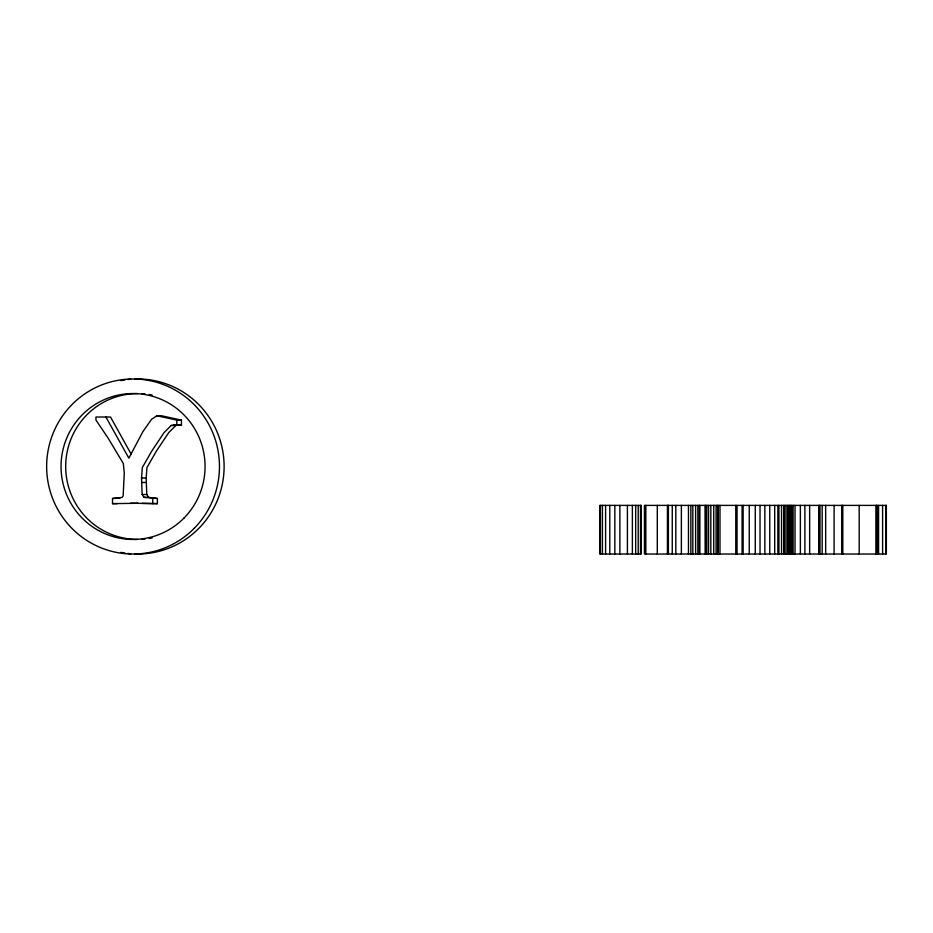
<?xml version="1.0" encoding="UTF-8"?>
<svg xmlns="http://www.w3.org/2000/svg" width="933" height="933" viewBox="0 0 933 933"><rect width="100%" height="100%" fill="white"/><g stroke="black" fill="none" stroke-linecap="round" stroke-linejoin="round"><path stroke-width="1.4" d="M130.632 503.214L157.385 503.645L157.385 498.467L144.032 497.347L142.143 494.513L141.536 477.976L142.329 467.55L151.706 451.164L164.01 432.714L171.206 425.46L181.445 424.97L181.445 420.095L161.467 415.768L156.826 415.768L151.461 419.407L142.842 431.722L128.859 458.161L105.895 417.004M157.385 498.467L148.674 497.347L146.784 494.513L146.166 477.976L146.959 467.55L156.347 451.164L168.651 432.714L175.847 425.46L181.445 424.97M117.173 503.645L112.531 503.645L112.531 498.467L122.071 497.417L123.121 496.029L124.287 473.043L123.319 463.468L107.96 437.857L95.959 420.095L95.959 417.004L110.526 417.004L131.355 454.464M119.891 498.164L112.531 498.467M112.531 503.645L138.026 503.272M156.826 415.768L176.815 420.095L181.445 420.095M171.206 425.46L175.847 425.46M141.536 477.976L146.166 477.976M141.594 482.478L146.236 482.478M142.143 494.513L146.784 494.513M144.032 497.347L148.674 497.347M142.178 503.354L157.385 503.645M173.888 424.842L176.815 424.97L176.815 420.095M885.779 505.394L885.779 554.027M882.595 505.394L882.595 554.027M878.583 505.394L878.583 554.027M876.985 505.394L876.985 554.027M876.577 505.394L876.577 554.027M876.017 505.394L876.017 554.027M859.2 505.394L859.2 554.027M842.791 505.394L842.791 554.027M834.102 505.394L834.102 554.027M825.67 505.394L825.67 554.027M822.171 505.394L822.171 554.027M819.979 505.394L819.979 554.027M819.244 505.394L819.244 554.027M818.777 505.394L818.777 554.027M809.646 505.394L809.646 554.027M804.876 505.394L804.876 554.027M800.362 505.394L800.362 554.027M795.021 505.394L795.021 554.027M793.108 505.394L793.108 554.027M791.72 505.394L791.72 554.027M790.589 505.394L790.589 554.027M789.621 505.394L789.621 554.027M788.327 505.394L788.327 554.027M787.534 505.394L787.534 554.027M785.924 505.394L785.924 554.027M784.187 505.394L784.187 554.027M783.86 505.394L783.86 554.027M781.539 505.394L781.539 554.027M778.915 505.394L778.915 554.027M777.865 505.394L777.865 554.027M774.705 505.394L774.705 554.027M769.748 505.394L769.748 554.027M764.85 505.394L764.85 554.027M760.022 505.394L760.022 554.027M755.264 505.394L755.264 554.027M749.246 505.394L749.246 554.027M743.123 505.394L743.123 554.027M742.097 505.394L742.097 554.027M737.035 505.394L737.035 554.027M735.775 505.394L735.775 554.027M719.984 505.394L719.984 554.027M718.13 505.394L718.13 554.027M717.617 505.394L717.617 554.027M716.077 505.394L716.077 554.027M713.733 505.394L713.733 554.027M710.829 505.394L710.829 554.027M708.555 505.394L708.555 554.027M706.748 505.394L706.748 554.027M705.57 505.394L705.686 554.027M705.173 505.394L705.173 554.027M699.832 505.394L699.832 554.027M699.365 505.394L699.342 554.027M697.872 505.394L697.872 554.027M695.633 505.394L695.633 554.027M692.834 505.394L692.834 554.027M690.863 505.394L690.863 554.027M688.461 505.394L688.461 554.027M681.37 505.394L681.37 554.027M675.807 505.394L675.807 554.027M672.261 505.394L672.261 554.027M668.401 505.394L668.401 554.027M668.04 505.394L668.04 554.027M667.433 505.394L667.433 554.027M657.298 505.394L657.298 554.027M645.834 505.394L645.834 554.027M640.493 505.394L640.493 554.027M638.219 505.394L638.219 554.027M635.676 505.394L635.676 554.027M632.376 505.394L632.376 554.027M627.408 505.394L627.408 554.027M619.862 505.394L619.862 554.027M614.847 505.394L614.847 554.027M609.774 505.394L609.774 554.027M605.599 505.394L605.599 554.027M602.426 505.394L602.426 554.027M600.42 505.394L600.42 554.027M152.744 498.467L152.744 503.645M134.888 379.02A87.527 86.407 90 0 1 224.107 466.5A87.527 86.407 90 0 1 134.888 553.98M130.655 553.736A87.527 86.407 90 0 1 127.833 553.456M125.01 553.071A87.527 86.407 90 0 1 120.812 552.336M120.812 380.664A87.527 86.407 90 0 1 125.01 379.929M127.833 379.544A87.527 86.407 90 0 1 130.655 379.264M137.699 539.437A72.937 72.004 90 0 1 65.683 466.5A72.937 72.004 90 0 1 137.699 393.563M142.026 393.691A72.937 72.004 90 0 1 144.918 393.936M149.257 394.507A72.937 72.004 90 0 1 152.126 395.044M152.126 537.956A72.937 72.004 90 0 1 149.257 538.493M144.918 539.064A72.937 72.004 90 0 1 142.026 539.309M641.251 505.394L599.756 505.394L599.756 554.027L641.251 554.027L641.251 505.394M841.869 505.394L644.435 505.394L644.435 554.027L841.869 554.027L841.869 505.394M886.35 505.394L842.172 505.394L842.172 554.027L886.35 554.027L886.35 505.394M183.976 518.072A72.937 72.004 -90 0 0 151.694 396.047A72.937 72.004 -90 0 0 63.502 485.382A72.937 72.004 -90 0 0 183.976 518.072M194.157 528.393A87.527 86.407 -90 0 0 155.426 381.959A87.527 86.407 -90 0 0 49.589 489.149A87.527 86.407 -90 0 0 194.157 528.393"/></g></svg>
